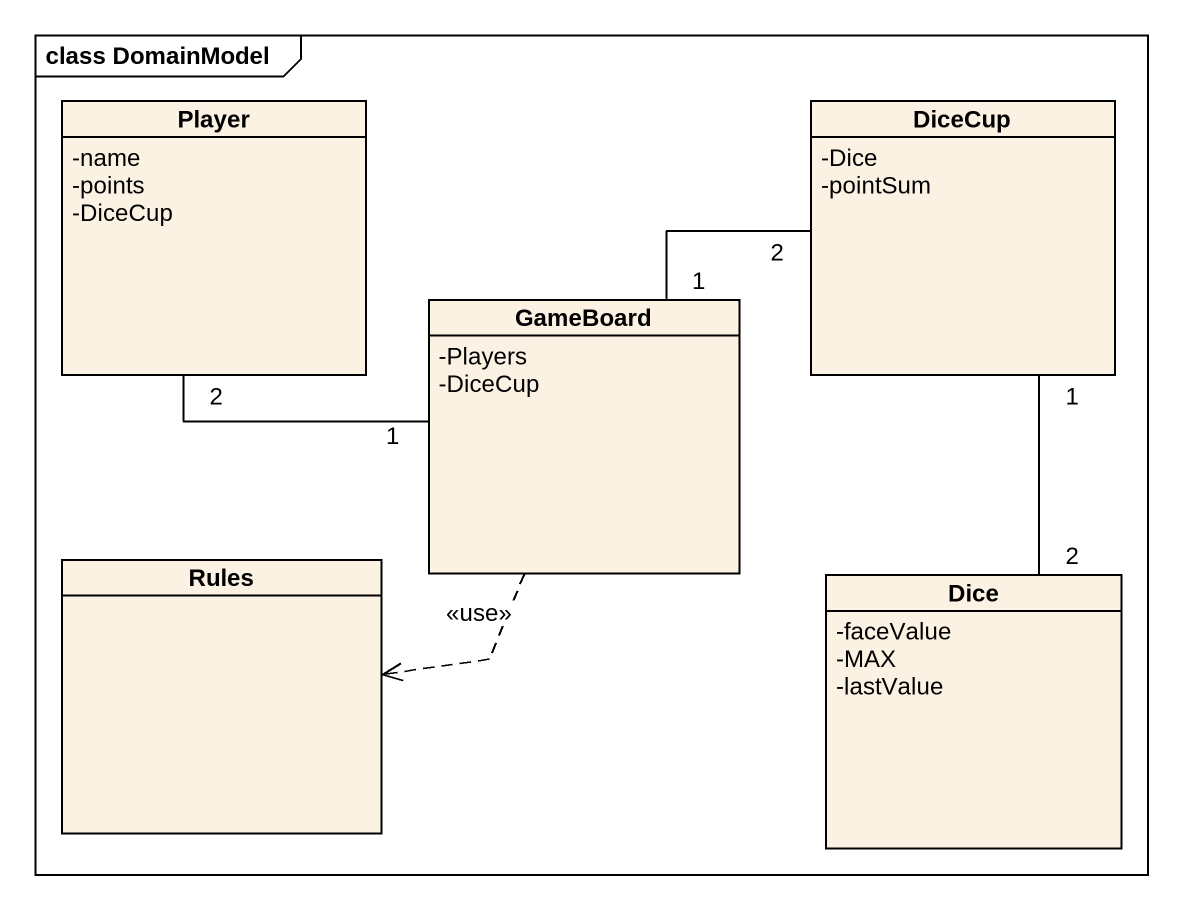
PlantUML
@startuml
mainframe class DomainModel
hide circle
hide empty members
skinparam classAttributeIconSize 0
class Player {
  -name
  -points
  -DiceCup
}
class DiceCup {
  -Dice
  -pointSum
}
class GameBoard {
  -Players
  -DiceCup
}
class Rules
class Dice {
  -faceValue
  -MAX
  -lastValue
}
Player "2" -right- "1" GameBoard
DiceCup "2" -left- "1" GameBoard
GameBoard ..> Rules : <<use>>
Dice "2" -up- "1" DiceCup
@enduml
